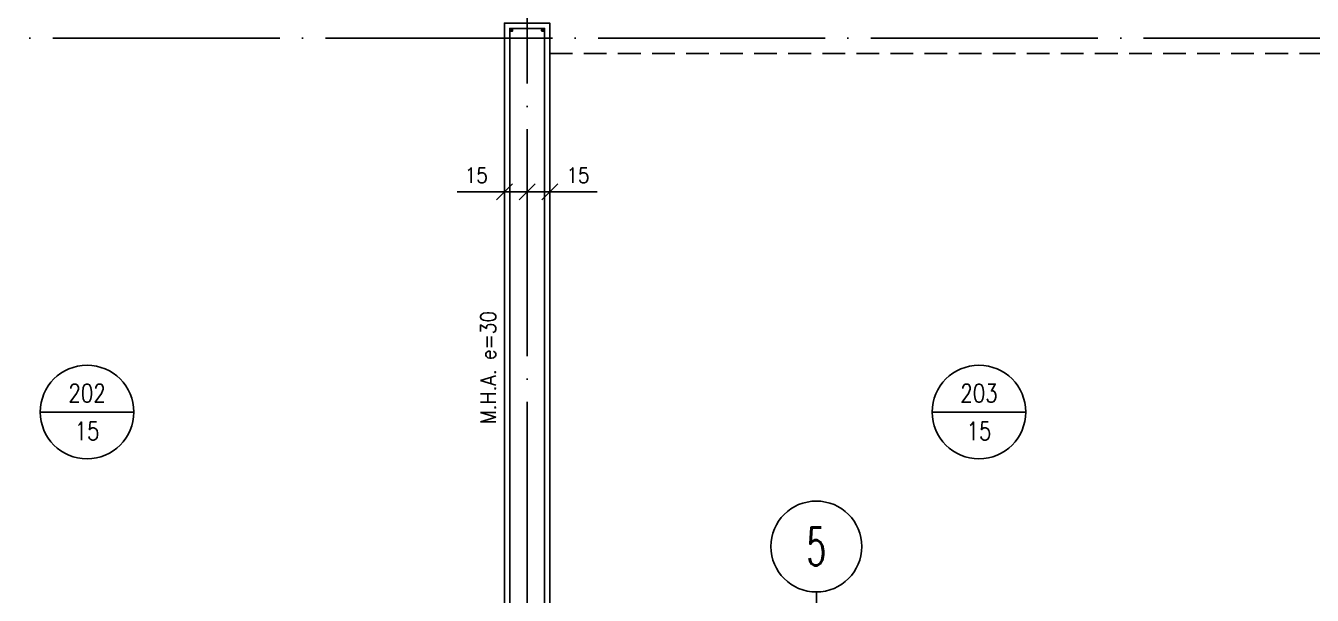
# Model space of a CAD drawing. Extents: x 2771 to 11885, y 4059 to 11529.
# Drawn here: x 4589 to 5439, y 6051 to 6427 of the extents above; entities that cross this region are included whole.
import ezdxf
from ezdxf.enums import TextEntityAlignment as Align

# ---------------------------------------------------------------- set-up
doc = ezdxf.new("R2010")
doc.units = 0
doc.header["$LTSCALE"] = 60
doc.header["$PDMODE"] = 1
doc.linetypes.add('EJES', pattern=[3, 2.5, -0.25, 0, -0.25])
doc.linetypes.add('HIDDEN', pattern=[0.375, 0.25, -0.125])
doc.layers.get('0').update_dxf_attribs({"linetype": 'CONTINUOUS'})
doc.layers.get('DEFPOINTS').update_dxf_attribs({"linetype": 'CONTINUOUS'})
for name, color, linetype in [('COTAS', 3, 'CONTINUOUS'), ('EJES', 1, 'EJES'), ('MALLA', 1, 'CONTINUOUS'), ('MUROS', 4, 'CONTINUOUS'), ('TEXTOS', 2, 'CONTINUOUS'), ('VIGAS', 2, 'CONTINUOUS')]:
    doc.layers.add(name, color=color, linetype=linetype)
doc.layers.add('RLA-LOSAS', color=3, linetype='CONTINUOUS', lineweight=9)
doc.styles.add('COTAS', font='romans.shx', dxfattribs={"width": 0.9})
doc.styles.add('ROMANS', font='romans.shx', dxfattribs={"width": 0.9, "height": 10})
doc.dimstyles.new('50', dxfattribs={"dimtxt": 10, "dimasz": 1, "dimexe": 15, "dimexo": 0, "dimgap": 6, "dimtad": 1, "dimdec": 8, "dimdsep": 46, "dimtxsty": 'COTAS', "dimblk": '$COTA$', "dimcen": 0.09, "dimdle": 10, "dimclrd": 256, "dimclre": 256, "dimclrt": 2, "dimadec": 0, "dimazin": 0, "dimtfac": 1, "dimtdec": 8, "dimtmove": 0, "dimatfit": 2, "dimfxl": 35, "dimfxlon": 1, "dimtolj": 1, "dimarcsym": 0})

# ---------------------------------------------------------------- blocks, each defined once
blk = doc.blocks.new('$EJE$')
at = {"color": 6}
blk.add_circle((0, 0), 30, dxfattribs=at)
at = {"color": 6, "style": 'COTAS', "width": 0.6}
blk.add_attdef('EJE', text='', height=25, dxfattribs=at).set_placement((0, 0), align=Align.MIDDLE)
blk = doc.blocks.new('$COTA$')
at = {"layer": 'COTAS'}
for p, q in [((0, -10), (0, 10)), ((10, 0), (-10, 0)), ((5.3, 5.3), (-5.3, -5.3))]:
    blk.add_line(p, q, dxfattribs=at)
blk = doc.blocks.new('*D219')
at = {"layer": 'COTAS', "lineweight": -2, "transparency": 16777216}
for p, q in [((4905.46, 6338.65), (4905.46, 6302.2)), ((4920.46, 6338.65), (4920.46, 6302.2)), ((4905.46, 6317.2), (4874.24, 6317.2)), ((4919.46, 6317.2), (4906.46, 6317.2))]:
    blk.add_line(p, q, dxfattribs=at)
at = {"layer": 'DEFPOINTS', "color": 0, "transparency": 16777216}
for p in [(4905.46, 6338.65), (4920.46, 6338.65), (4920.46, 6317.2)]:
    blk.add_point(p, dxfattribs=at)
at = {"layer": 'COTAS', "lineweight": -2, "transparency": 16777216, "rotation": 180}
blk.add_blockref('$COTA$', (4905.46, 6317.2), dxfattribs=at)
at = {"layer": 'COTAS', "lineweight": -2, "transparency": 16777216}
blk.add_blockref('$COTA$', (4920.46, 6317.2), dxfattribs=at)
at = {"layer": 'COTAS', "color": 2, "transparency": 16777216, "insert": (4886.88, 6328.2), "char_height": 10, "attachment_point": 5, "style": 'COTAS'}
blk.add_mtext('\\A1;15', dxfattribs=at)
blk = doc.blocks.new('*D220')
at = {"layer": 'COTAS', "lineweight": -2, "transparency": 16777216}
for p, q in [((4920.46, 6338.65), (4920.46, 6302.2)), ((4935.46, 6338.65), (4935.46, 6302.2)), ((4921.46, 6317.2), (4934.46, 6317.2)), ((4935.46, 6317.2), (4966.67, 6317.2))]:
    blk.add_line(p, q, dxfattribs=at)
at = {"layer": 'DEFPOINTS', "color": 0, "transparency": 16777216}
for p in [(4920.46, 6338.65), (4935.46, 6338.65), (4920.46, 6317.2)]:
    blk.add_point(p, dxfattribs=at)
at = {"layer": 'COTAS', "lineweight": -2, "transparency": 16777216, "rotation": 180}
blk.add_blockref('$COTA$', (4920.46, 6317.2), dxfattribs=at)
at = {"layer": 'COTAS', "lineweight": -2, "transparency": 16777216}
blk.add_blockref('$COTA$', (4935.46, 6317.2), dxfattribs=at)
at = {"layer": 'COTAS', "color": 2, "transparency": 16777216, "insert": (4954.03, 6328.2), "char_height": 10, "attachment_point": 5, "style": 'COTAS'}
blk.add_mtext('\\A1;15', dxfattribs=at)
blk = doc.blocks.new('LOSA')
at = {"color": 6, "linetype": 'Continuous'}
blk.add_line((-30.89, 0), (30.89, 0), dxfattribs=at)
at = {"color": 3, "linetype": 'Continuous'}
blk.add_circle((0, 0), 30.89, dxfattribs=at)
at = {"color": 2, "style": 'COTAS', "width": 0.8}
for tag, p in [('NUMERO', (0, 12.5)), ('E', (0, -12.5))]:
    blk.add_attdef(tag, text='', height=12, dxfattribs=at).set_placement(p, align=Align.MIDDLE)
at = {"layer": 'RLA-LOSAS', "style": 'COTAS', "flags": 1}
blk.add_attdef('DIRVER', text='', height=8.09, rotation=90, dxfattribs=at).set_placement((-30.45, 39.97), align=Align.MIDDLE)
at = {"layer": 'RLA-LOSAS', "linetype": 'ByBlock', "style": 'COTAS', "flags": 1}
blk.add_attdef('CUAVER', text='', height=8.09, rotation=90, dxfattribs=at).set_placement((-49.66, -4.86), align=Align.MIDDLE)
at = {"layer": 'RLA-LOSAS', "style": 'COTAS', "flags": 1}
blk.add_attdef('DIRHOR', text='', height=8.09, dxfattribs=at).set_placement((37.86, -29.26), align=Align.MIDDLE)
at = {"layer": 'RLA-LOSAS', "linetype": 'ByBlock', "style": 'COTAS', "flags": 1}
blk.add_attdef('CUAHOR', text='', height=8.09, dxfattribs=at).set_placement((-9.45, -47.67), align=Align.MIDDLE)
at = {"layer": 'RLA-LOSAS', "style": 'COTAS', "width": 0.7, "flags": 1}
blk.add_attdef('CONTRAFLECHA', text='', height=10, dxfattribs=at).set_placement((0, -67.5), align=Align.MIDDLE)

msp = doc.modelspace()

# ---------------------------------------------------------------- linework, layer by layer
at = {"layer": 'EJES'}
for points in [[(4920.45585631, 4407.70691493), (4920.45585631, 6873.70691493)], [(3346.45585631, 6418.70691493), (7642.45585631, 6418.70691493)], [(5111.45585631, 5454.78368837), (5111.45585631, 6053.0765561)]]:
    msp.add_lwpolyline(points, dxfattribs=at)
at = {"layer": 'MALLA'}
msp.add_lwpolyline([(4931.95585631, 5904.20691493), (4931.95585631, 6425.20691493), (4908.95585631, 6425.20691493), (4908.95585631, 5904.20691493), (4529.95585631, 5904.20691493), (4529.95585631, 5881.20691493), (5104.95585631, 5881.20691493), (5104.95585631, 5544.20691493), (4677.95585631, 5544.20691493), (4677.95585631, 5729.20691493), (4664.95585631, 5729.20691493), (4664.95585631, 5521.20691493), (5117.95585631, 5521.20691493), (5117.95585631, 5621.20691493), (5313.95585631, 5621.20691493), (5313.95585631, 5634.20691493), (5117.95585631, 5634.20691493), (5117.95585631, 5891.20691493), (5313.95585631, 5891.20691493), (5313.95585631, 5904.20691493)], close=True, dxfattribs=at)
for points in [[(4909.58085631, 6423.95691493, 1.25, 1.25, -1), (4910.83085631, 6423.95691493, 1.25, 1.25, -1)], [(4930.08085631, 6423.95691493, 1.25, 1.25, -1), (4931.33085631, 6423.95691493, 1.25, 1.25, -1)]]:
    msp.add_lwpolyline(points, format="xyseb", close=True, dxfattribs=at)
at = {"layer": 'MUROS'}
msp.add_lwpolyline([(4935.45585631, 5907.70691493), (4935.45585631, 6428.70691493), (4905.45585631, 6428.70691493), (4905.45585631, 5907.70691493), (4526.45585631, 5907.70691493), (4526.45585631, 5877.70691493), (5101.45585631, 5877.70691493), (5101.45585631, 5547.70691493), (4681.45585631, 5547.70691493), (4681.45585631, 5732.70691493), (4661.45585631, 5732.70691493), (4661.45585631, 5517.70691493), (5121.45585631, 5517.70691493), (5121.45585631, 5617.70691493), (5317.45585631, 5617.70691493), (5317.45585631, 5637.70691493), (5121.45585631, 5637.70691493), (5121.45585631, 5887.70691493), (5317.45585631, 5887.70691493), (5317.45585631, 5907.70691493)], close=True, dxfattribs=at)
at = {"layer": 'VIGAS', "linetype": 'HIDDEN'}
msp.add_line((4935.45585631, 6408.70691493), (5479.45585631, 6408.70691493), dxfattribs=at)

# ---------------------------------------------------------------- block references
for name, p, values in [('LOSA', (4629.85659203, 6171.86440729), {'NUMERO': '202', 'E': '15'}), ('LOSA', (5218.86902575, 6171.86440729), {'NUMERO': '203', 'E': '15'}), ('$EJE$', (5111.45585631, 6083.0765561), {'EJE': '5'})]:
    msp.add_blockref(name, p).add_auto_attribs(values)

# ---------------------------------------------------------------- texts
at = {"layer": 'TEXTOS', "style": 'ROMANS', "width": 0.9}
msp.add_text('M.H.A. e=30', height=10, rotation=90, dxfattribs=at).set_placement((4894.77058654, 6201.20648508), align=Align.MIDDLE)

# ---------------------------------------------------------------- dimensions: what is measured, and where the dimension line sits
at = {"layer": 'COTAS'}
dim = msp.add_linear_dim(base=(4920.4558563143, 6317.1956205032), p1=(4905.4558563143, 6338.6521190448), p2=(4920.4558563143, 6338.6521190448), dimstyle='50', dxfattribs=at)
dim.commit()
dim.dimension.update_dxf_attribs({"geometry": '*D219', "text_midpoint": (4886.8844277429, 6317.1956205032), "dimtype": 160})
dim = msp.add_linear_dim(base=(4920.4558563143, 6317.1956205032), p1=(4935.4558563143, 6338.6521190448), p2=(4920.4558563143, 6338.6521190448), angle=180, dimstyle='50', dxfattribs=at)
dim.commit()
dim.dimension.update_dxf_attribs({"geometry": '*D220', "text_midpoint": (4954.0272848858, 6317.1956205032), "dimtype": 160})

doc.saveas('drawing.dxf')
